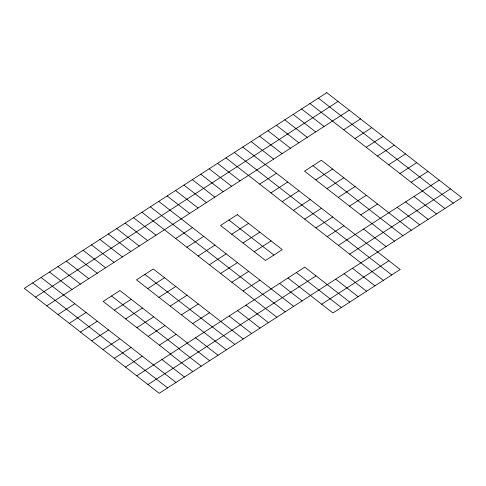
<?xml version="1.0" encoding="UTF-8"?>
<svg xmlns="http://www.w3.org/2000/svg" width="486" height="486" viewBox="0 0 486 486"><rect width="100%" height="100%" fill="white"/><g stroke="black" fill="none" stroke-linecap="round" stroke-linejoin="round"><path stroke-width="0.73" d="M35.545 297.092L338.031 101.428M46.784 305.84L349.276 110.176M58.028 314.588L74.832 303.72M175.665 238.498L192.468 227.63M259.688 184.145L276.491 173.277M343.711 129.798L360.515 118.924M69.267 323.336L86.077 312.468M186.903 247.246L203.713 236.372M270.933 192.893L287.736 182.025M354.956 138.54L371.76 127.672M80.512 332.084L97.315 321.216M114.392 310.165L131.202 299.297M147.732 288.605L164.535 277.731M198.148 255.994L214.952 245.12M231.755 234.252L248.565 223.384M282.172 201.641L298.975 190.773M315.785 179.899L332.588 169.031M366.195 147.288L383.004 136.42M91.757 340.832L108.56 329.964M125.637 318.913L142.441 308.045M158.977 297.353L175.78 286.479M209.387 264.742L226.197 253.868M243 243L259.803 232.132M293.416 210.389L310.22 199.521M327.023 188.647L343.833 177.779M377.44 156.036L394.243 145.168M102.996 349.58L119.805 338.712M136.882 327.661L153.685 316.793M170.215 306.101L187.025 295.227M220.632 273.49L237.435 262.616M254.245 251.748L271.048 240.88M304.655 219.137L321.465 208.269M338.268 197.395L355.072 186.527M388.685 164.784L405.488 153.916M114.24 358.328L131.044 347.46M148.121 336.409L164.93 325.541M181.46 314.849L198.264 303.975M231.877 282.238L248.68 271.364M315.9 227.885L332.703 217.011M349.513 206.143L366.316 195.275M399.923 173.532L416.733 162.664M125.485 367.076L142.289 356.202M159.365 345.157L176.169 334.289M192.705 323.591L209.509 312.723M243.115 290.98L259.925 280.112M327.145 236.633L343.948 225.759M360.752 214.891L377.555 204.023M411.168 182.28L427.972 171.412M136.724 375.824L304.777 267.118L349.744 302.11M338.384 245.381L439.216 180.16M147.969 384.572L316.015 275.866M349.628 254.129L450.455 188.908M321.696 304.23L388.915 260.751M318.385 98.117L453.298 203.087M309.983 103.554L444.897 208.524M301.581 108.986L324.065 126.481M414.005 196.465L436.495 213.955M293.18 114.423L315.663 131.919M405.603 201.897L428.087 219.393M284.778 119.86L307.261 137.356M397.202 207.334L419.685 224.83M276.376 125.291L298.86 142.787M411.284 230.267L321.343 160.283L304.54 171.151L394.48 241.135M267.974 130.728L290.458 148.224M312.941 165.72L402.882 235.698M259.573 136.165L282.056 153.661M251.165 141.596L273.654 159.092M363.595 229.076L386.078 246.572M242.763 147.033L400.16 269.499L332.94 312.978L287.967 277.992M234.361 152.47L391.759 274.936M225.96 157.901L383.357 280.367M217.558 163.339L240.041 180.835M352.465 268.308L374.955 285.804M209.156 168.776L231.64 186.272M344.064 273.746L366.547 291.242M200.754 174.207L223.238 191.703M335.662 279.183L358.146 296.673M192.353 179.644L214.836 197.14M183.945 185.081L206.435 202.577M228.918 220.067L273.885 255.059M296.375 272.555L341.342 307.547M175.543 190.512L198.033 208.008M167.141 195.949L189.625 213.445M279.565 283.423L302.055 300.919M158.74 201.386L293.647 306.356M150.338 206.817L285.246 311.793M141.936 212.254L276.844 317.224M133.535 217.692L156.018 235.188M245.959 305.165L268.442 322.661M125.133 223.123L147.616 240.619M237.557 310.603L260.04 328.099M116.725 228.56L139.215 246.056M229.155 316.034L251.639 333.53M108.323 233.997L130.813 251.493M243.237 338.967L153.297 268.989L136.487 279.857L226.427 349.835M99.922 239.428L122.405 256.924M144.895 274.42L234.835 344.404M91.52 244.865L114.003 262.361M83.118 250.302L105.602 267.798M195.542 337.776L218.026 355.272M187.414 343.037L119.957 290.549L103.154 301.417L170.61 353.905M74.716 255.733L97.2 273.229M187.14 343.213L209.624 360.709M111.555 295.986L179.012 348.468M66.315 261.17L88.798 278.666M178.739 348.644L201.222 366.14M57.913 266.607L80.397 284.103M170.337 354.081L192.821 371.577M49.505 272.045L71.995 289.535M161.935 359.519L184.419 377.015M41.103 277.476L176.017 382.446M32.702 282.913L167.615 387.883M326.792 92.68L24.3 288.35L159.208 393.32L461.7 197.65L326.792 92.68M237.32 214.636L220.516 225.504L265.484 260.496L282.287 249.628L237.32 214.636"/></g></svg>
